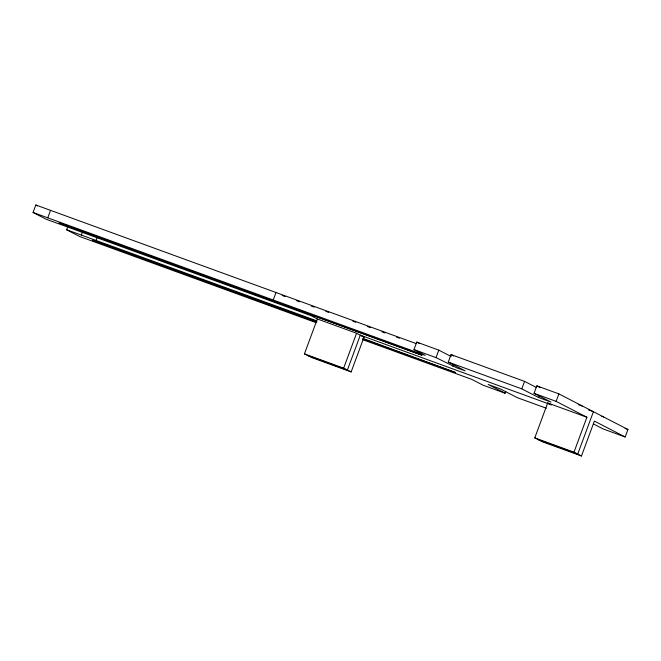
<?xml version="1.0" encoding="UTF-8"?>
<svg xmlns="http://www.w3.org/2000/svg" width="661" height="661" viewBox="0 0 661 661"><rect width="100%" height="100%" fill="white"/><g stroke="black" fill="none" stroke-linecap="round" stroke-linejoin="round"><path stroke-width="0.99" d="M317.354 318.957L304.44 353.866L311.934 357.642L351.148 371.928L364.037 337.085L356.568 333.243L317.354 318.957L310.827 315.578L46.121 219.212L33.05 212.47L35.818 204.993L416.323 343.637M47.757 217.833L50.525 210.347M316.024 322.634L79.725 236.531L66.654 229.797L67.695 226.987M66.654 229.797L81.386 235.085L82.757 231.375M96.085 240.439L97.456 236.737M273.224 299.987L275.992 292.501M351.148 371.928L343.654 368.16L356.568 333.243M33.05 212.47L425.163 355.354L413.968 349.578L416.736 342.092L438.788 350.132L451.174 356.51M536.063 387.313L524.57 381.389L451.042 354.593L448.274 362.079L465.17 370.821L456.9 367.913L436.02 357.609L438.788 350.132M452.826 366.277L453.52 364.401M362.476 339.564L471.838 379.406L483.042 385.181L505.095 393.221L505.789 391.353M593.396 423.924L603.129 428.939L625.182 436.979L627.95 429.493L558.875 393.89L536.823 385.85L534.055 393.328L550.943 402.07L538.599 397.525L521.802 388.866L524.57 381.389M538.599 397.525L539.293 395.658M581.465 456.007L542.251 441.722L534.782 437.879L547.696 402.962L586.91 417.248L573.996 452.165L581.465 456.007L594.379 421.09L625.182 436.979M586.91 417.248L556.108 401.367L558.875 393.89M282.156 295.45L285.056 296.516M296.69 300.755L299.598 301.813M311.232 306.051L314.14 307.109M325.766 311.348L328.674 312.405M352.908 321.238L355.816 322.295M367.442 326.534L370.35 327.592M381.984 331.83L384.892 332.888M396.517 337.127L399.426 338.184M578.301 404.631L582.176 406.044M588.563 409.927L593.413 411.687L577.731 454.09L538.517 439.796M601.741 416.273L603.683 416.984M413.968 349.578L436.02 357.609M448.274 362.079L521.802 388.866M534.055 393.328L556.108 401.367M625.075 428.444L627.95 429.493M362.121 336.391L364.037 337.085M81.386 235.085L316.834 320.874M316.875 321.651L92.656 240.158L316.726 322.163M363.393 338.597L455.66 372.573L362.286 338.762M546.374 408.258L517.348 397.682L500.038 388.792L488.198 384.479L505.095 393.221M304.44 353.866L343.654 368.16M534.782 437.879L573.996 452.165M308.2 355.717L347.389 370.077L360.303 335.16L551.431 404.887L547.696 402.962M536.823 385.85L540.359 387.677M451.042 354.593L453.694 355.965M416.736 342.092L419.322 343.423M35.818 204.993L37.561 205.893M59.581 222.964L59.044 222.84L422.057 355.254L59.581 222.964"/></g></svg>
